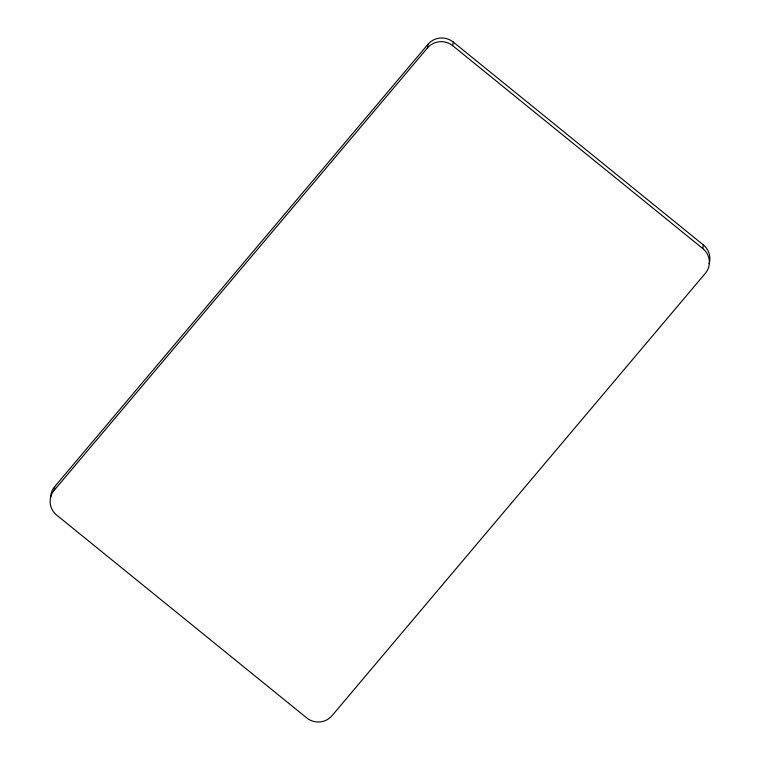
<?xml version="1.0" encoding="UTF-8"?>
<svg xmlns="http://www.w3.org/2000/svg" width="760" height="760" viewBox="0 0 760 760"><rect width="100%" height="100%" fill="white"/><g stroke="black" fill="none" stroke-linecap="round" stroke-linejoin="round"><path stroke-width="1.14" d="M703.323 244.9L702.819 248.577A17.993 17.604 7.9 0 1 705.28 273.391L332.063 715.663A17.993 17.604 7.9 0 1 306.745 717.934L56.677 515.1A17.993 17.604 7.9 0 1 54.207 490.286L54.72 486.609L427.937 44.337A17.993 17.604 7.9 0 1 453.255 42.066L703.323 244.9A17.993 17.604 7.9 0 1 709.108 263.673M54.207 490.286L427.424 48.003L427.937 44.337M702.819 248.577L452.741 45.733L453.255 42.066M427.424 48.003A17.993 17.604 7.9 0 1 452.741 45.733M50.635 497.183A17.993 17.604 7.9 0 1 54.72 486.609"/></g></svg>
